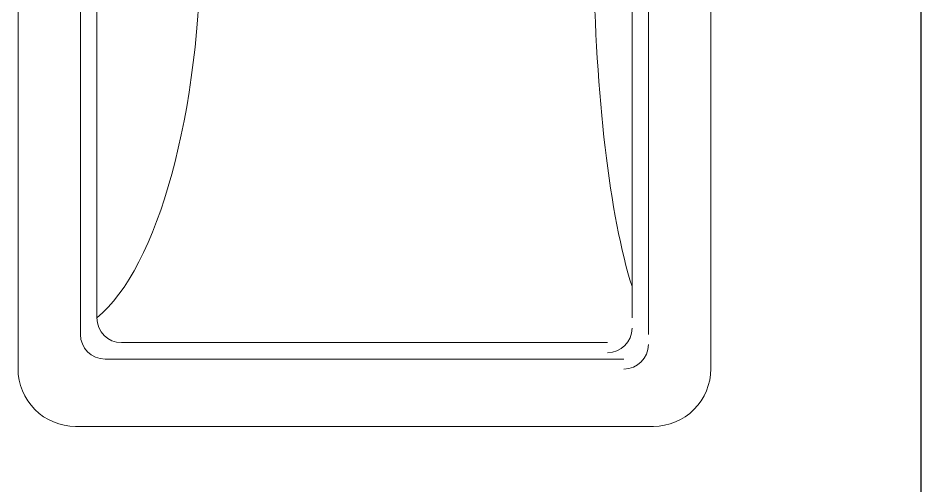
# Model space of a CAD drawing. Header units: inches. Extents: x 32 to 51.7, y 18.3 to 41.9.
# Drawn here: x 40.473 to 41.023, y 28.419 to 28.704 of the extents above; entities that cross this region are included whole.
import ezdxf

# ---------------------------------------------------------------- set-up
doc = ezdxf.new("R2010")
doc.units = ezdxf.units.IN
doc.header["$MEASUREMENT"] = 0
doc.layers.add('FURNITURE F 1 100', color=253, linetype='Continuous', lineweight=13)
doc.layers.add('WALL 1 100', color=250, linetype='Continuous', lineweight=30)

msp = doc.modelspace()

# ---------------------------------------------------------------- linework, layer by layer
at = {"layer": 'FURNITURE F 1 100'}
for p, q in [((40.51113, 28.5117), (40.51113, 28.9997)), ((40.52113, 28.5217), (40.52113, 28.9897)), ((40.84713, 28.73836), (40.84713, 28.5217)), ((40.85713, 28.73781), (40.85713, 28.5117)), ((40.83213, 28.5067), (40.53613, 28.5067)), ((40.84213, 28.4967), (40.52613, 28.4967))]:
    msp.add_line(p, q, dxfattribs=at)
msp.add_lwpolyline([(40.89513, 29.0207), (40.89513, 28.4907, -0.414214), (40.86013, 28.4557), (40.50813, 28.4557, -0.414214), (40.47313, 28.4907), (40.47313, 29.0207, -0.414214), (40.50813, 29.0557), (40.86013, 29.0557, -0.414214), (40.89513, 29.0207)], format="xyb", dxfattribs=at)
for centre, start, end in [((40.53613, 28.5217), 180, 270), ((40.83213, 28.51553), 270, 360), ((40.52613, 28.5117), 180, 270), ((40.84213, 28.50553), 270, 360)]:
    msp.add_arc(centre, 0.015, start, end, dxfattribs=at)
for points in [[(40.52113, 28.5217), (40.55836, 28.55244), (40.58449, 28.64652), (40.58458, 28.75531)], [(40.84713, 28.54084), (40.83364, 28.58364), (40.8248, 28.65732), (40.82377, 28.73964)]]:
    msp.add_open_spline(points, degree=3, dxfattribs=at)
at = {"layer": 'WALL 1 100'}
msp.add_line((41.02314, 29.19586), (41.02313, 25.67087), dxfattribs=at)

doc.saveas('drawing.dxf')
